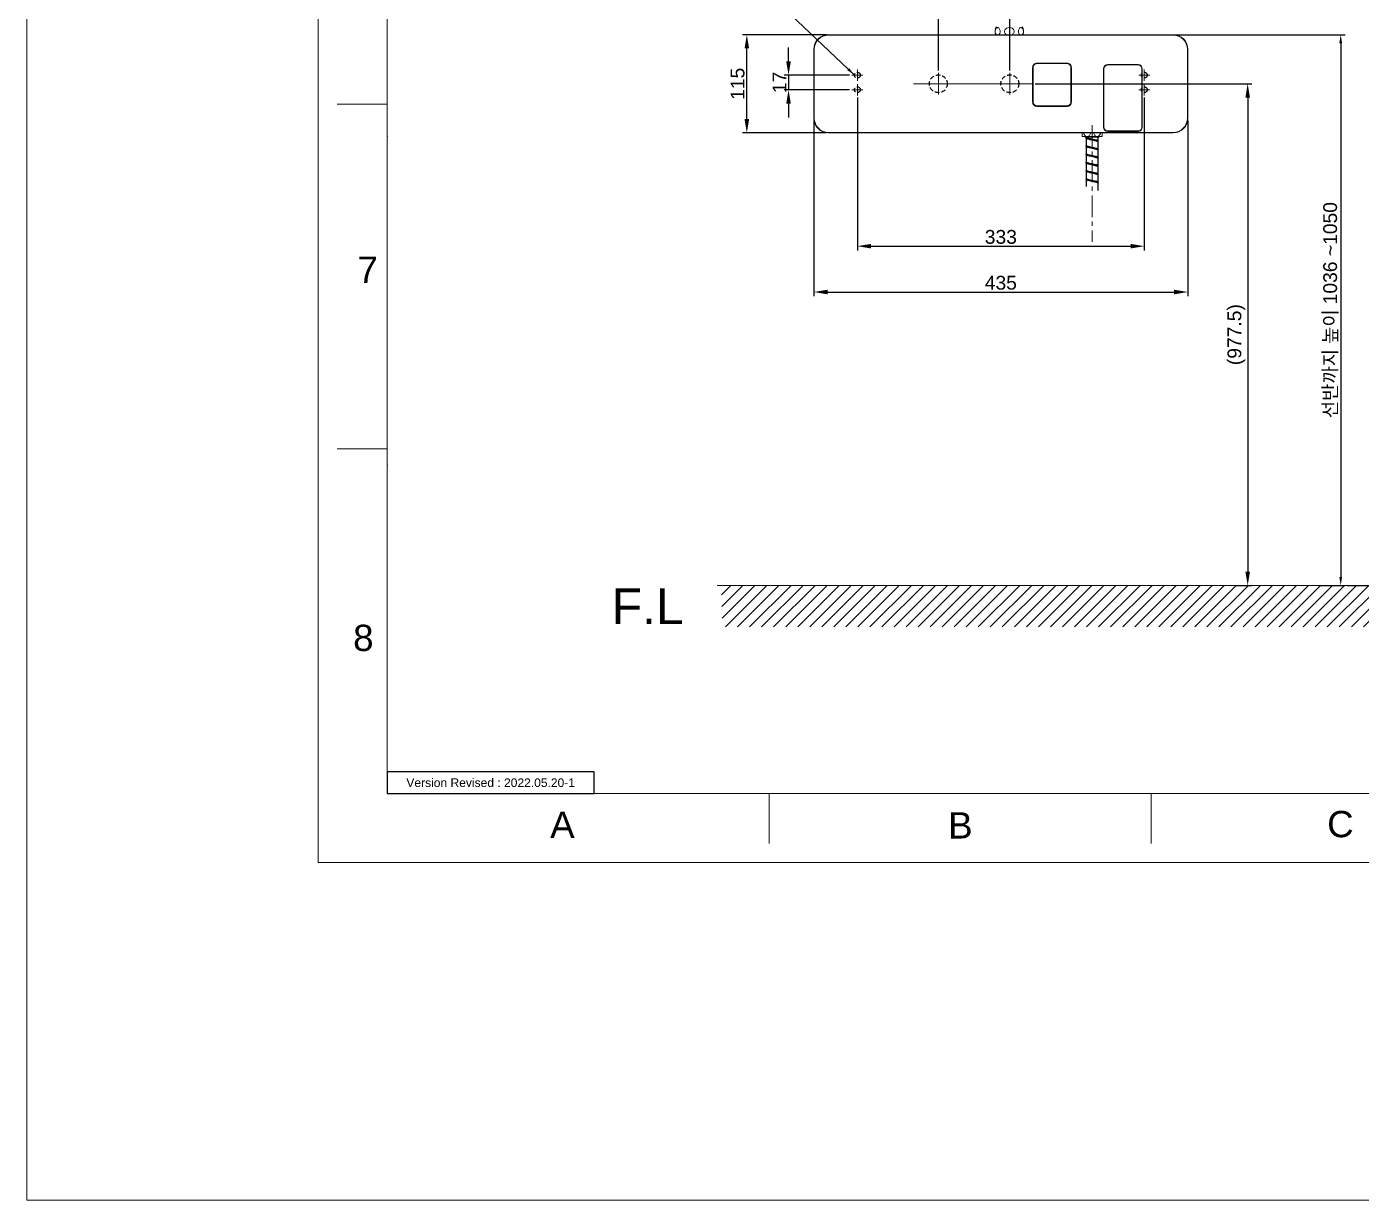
# Model space of a CAD drawing. Header units: millimetres. Extents: x 6794 to 7564, y -3773 to -2783.
# Drawn here: x 6793.8 to 7181, y -3772.5 to -3432 of the extents above; entities that cross this region are included whole.
import ezdxf

# ---------------------------------------------------------------- set-up
doc = ezdxf.new("R2010")
doc.units = ezdxf.units.MM
doc.header["$LTSCALE"] = 0.1
doc.linetypes.add('CENTERX2', pattern=[101.6, 63.5, -12.7, 12.7, -12.7])
doc.linetypes.add('HIDDENX2', pattern=[19.05, 12.7, -6.35])
doc.layers.get('0').update_dxf_attribs({"lineweight": 13})
doc.layers.add('CENTER', color=1, linetype='CENTERX2', lineweight=15)
doc.layers.add('DIM', color=3, linetype='Continuous', lineweight=9)
for name, color, linetype in [('FORM', 7, 'Continuous'), ('hatch', 2, 'Continuous'), ('HIDDEN', 8, 'HIDDENX2'), ('TEXT', 2, 'Continuous')]:
    doc.layers.add(name, color=color, linetype=linetype)
doc.styles.get("Standard").update_dxf_attribs({"font": 'arial.ttf'})
doc.dimstyles.new('ISO-25', dxfattribs={"dimtxt": 2.5, "dimasz": 2.5, "dimexe": 1.25, "dimexo": 0.625, "dimtad": 1, "dimlfac": 5, "dimtxsty": 'Standard', "dimcen": 2.5, "dimadec": 0, "dimazin": 0, "dimtfac": 1, "dimtmove": 0, "dimatfit": 3, "dimfxl": 0, "dimarcsym": 0})

# ---------------------------------------------------------------- blocks, each defined once
blk = doc.blocks.new('*D40')
at = {"color": 3, "lineweight": -2}
for p, q in [((7034.82, -3452.56), (7034.82, -3496.95)), ((7118.07, -3452.56), (7118.07, -3496.95)), ((7038.82, -3495.7), (7114.07, -3495.7))]:
    blk.add_line(p, q, dxfattribs=at)
at = {"color": 3}
for points in [[(7038.82, -3495.04), (7038.82, -3496.37), (7034.82, -3495.7)], [(7114.07, -3495.04), (7114.07, -3496.37), (7118.07, -3495.7)]]:
    blk.add_solid(points, dxfattribs=at)
at = {"layer": 'Defpoints', "color": 0}
for p in [(7034.82, -3451.94), (7118.07, -3451.94), (7118.07, -3495.7)]:
    blk.add_point(p, dxfattribs=at)
at = {"color": 3, "insert": (7076.44, -3493.03), "char_height": 4, "attachment_point": 5}
blk.add_mtext('333', dxfattribs=at)
blk = doc.blocks.new('*D41')
at = {"color": 3, "lineweight": -2}
for p, q in [((7014.85, -3442.07), (7014.85, -3438.07)), ((7032.57, -3446.07), (7013.6, -3446.07)), ((7014.85, -3446.07), (7014.85, -3450.32)), ((7032.57, -3450.32), (7013.6, -3450.32)), ((7014.85, -3454.32), (7014.85, -3458.32))]:
    blk.add_line(p, q, dxfattribs=at)
at = {"color": 3}
for points in [[(7014.18, -3442.07), (7015.52, -3442.07), (7014.85, -3446.07)], [(7014.18, -3454.32), (7015.52, -3454.32), (7014.85, -3450.32)]]:
    blk.add_solid(points, dxfattribs=at)
at = {"layer": 'Defpoints', "color": 0}
for p in [(7033.2, -3446.07), (7014.85, -3450.32), (7033.2, -3450.32)]:
    blk.add_point(p, dxfattribs=at)
at = {"color": 3, "insert": (7012.22, -3448.19), "char_height": 4, "attachment_point": 5, "rotation": 90}
blk.add_mtext('17', dxfattribs=at)
blk = doc.blocks.new('*D42')
at = {"layer": 'Defpoints', "color": 0}
for p in [(7126.44, -3434.34), (7168.16, -3594.16), (7175.05, -3594.16)]:
    blk.add_point(p, dxfattribs=at)
at = {"layer": 'DIM', "color": 0, "lineweight": -2}
for p, q in [((7127.07, -3434.34), (7176.3, -3434.34)), ((7175.05, -3436.84), (7175.05, -3591.66)), ((7168.79, -3594.16), (7176.3, -3594.16))]:
    blk.add_line(p, q, dxfattribs=at)
at = {"layer": 'DIM', "color": 0}
for points in [[(7174.63, -3436.84), (7175.46, -3436.84), (7175.05, -3434.34)], [(7174.63, -3591.66), (7175.46, -3591.66), (7175.05, -3594.16)]]:
    blk.add_solid(points, dxfattribs=at)
at = {"layer": 'DIM', "color": 0, "insert": (7172.19, -3514.25), "char_height": 2.5, "attachment_point": 5, "rotation": 90}
blk.add_mtext('{\\fGulim|b0|i0|c129|p50;\\H1.6x;선반까지 높이 \\fArial|b0|i0|c0|p34;1036 ~1050}', dxfattribs=at)
blk = doc.blocks.new('*D43')
at = {"color": 3, "lineweight": -2}
for p, q in [((7022.19, -3459.21), (7022.19, -3510.25)), ((7130.69, -3459.21), (7130.69, -3510.25)), ((7026.19, -3509), (7126.69, -3509))]:
    blk.add_line(p, q, dxfattribs=at)
at = {"color": 3}
for points in [[(7026.19, -3508.34), (7026.19, -3509.67), (7022.19, -3509)], [(7126.69, -3508.34), (7126.69, -3509.67), (7130.69, -3509)]]:
    blk.add_solid(points, dxfattribs=at)
at = {"layer": 'Defpoints', "color": 0}
for p in [(7022.19, -3458.59), (7130.69, -3458.59), (7130.69, -3509)]:
    blk.add_point(p, dxfattribs=at)
at = {"color": 3, "insert": (7076.44, -3506.33), "char_height": 4, "attachment_point": 5}
blk.add_mtext('435', dxfattribs=at)
blk = doc.blocks.new('*D44')
at = {"color": 3, "lineweight": -2}
for p, q in [((7025.82, -3434.34), (7001.5, -3434.34)), ((7002.75, -3458.84), (7002.75, -3438.34)), ((7025.82, -3462.84), (7001.5, -3462.84))]:
    blk.add_line(p, q, dxfattribs=at)
at = {"color": 3}
for points in [[(7002.09, -3438.34), (7003.42, -3438.34), (7002.75, -3434.34)], [(7002.09, -3458.84), (7003.42, -3458.84), (7002.75, -3462.84)]]:
    blk.add_solid(points, dxfattribs=at)
at = {"layer": 'Defpoints', "color": 0}
for p in [(7002.75, -3434.34), (7026.44, -3434.34), (7026.44, -3462.84)]:
    blk.add_point(p, dxfattribs=at)
at = {"color": 3, "insert": (7000.09, -3448.59), "char_height": 4, "attachment_point": 5, "rotation": 90}
blk.add_mtext('115', dxfattribs=at)
blk = doc.blocks.new('*D47')
at = {"layer": 'Defpoints', "color": 0}
for p in [(7079.06, -3426.21), (7058.32, -3445.37), (7079.06, -3445.37)]:
    blk.add_point(p, dxfattribs=at)
at = {"layer": 'DIM', "color": 0, "lineweight": -2}
for p, q in [((7058.32, -3444.74), (7058.32, -3424.96)), ((7060.82, -3426.21), (7076.56, -3426.21)), ((7079.06, -3444.74), (7079.06, -3424.96)), ((7079.06, -3426.21), (7128.84, -3426.21))]:
    blk.add_line(p, q, dxfattribs=at)
at = {"layer": 'DIM', "color": 0}
for points in [[(7060.82, -3425.8), (7060.82, -3426.63), (7058.32, -3426.21)], [(7076.56, -3425.8), (7076.56, -3426.63), (7079.06, -3426.21)]]:
    blk.add_solid(points, dxfattribs=at)
at = {"layer": 'DIM', "color": 0, "insert": (7114.46, -3420.36), "char_height": 2.5, "attachment_point": 5}
blk.add_mtext('{\\fGulim|b0|i0|c129|p50;\\H1.6x;\\C3;배관거리\\fArial|b0|i0|c0|p34;\\P85~250\\fGulim|b0|i0|c129|p50;mm}', dxfattribs=at)
blk = doc.blocks.new('*D48')
at = {"layer": 'Defpoints', "color": 0}
for p in [(7085.79, -3448.58), (7143.9, -3594.16), (7148.05, -3594.16)]:
    blk.add_point(p, dxfattribs=at)
at = {"layer": 'DIM', "color": 0, "lineweight": -2}
for p, q in [((7086.42, -3448.58), (7149.3, -3448.58)), ((7148.05, -3452.58), (7148.05, -3590.16)), ((7144.53, -3594.16), (7149.3, -3594.16))]:
    blk.add_line(p, q, dxfattribs=at)
at = {"layer": 'DIM', "color": 0}
for points in [[(7147.39, -3452.58), (7148.72, -3452.58), (7148.05, -3448.58)], [(7147.39, -3590.16), (7148.72, -3590.16), (7148.05, -3594.16)]]:
    blk.add_solid(points, dxfattribs=at)
at = {"layer": 'DIM', "color": 0, "insert": (7144.8, -3521.37), "char_height": 4, "attachment_point": 5, "rotation": 90}
blk.add_mtext('(977.5)', dxfattribs=at)
blk = doc.blocks.new('*D54')
at = {"color": 3, "lineweight": -2}
for p, q in [((7086.09, -3081.56), (7198.65, -3081.56)), ((7197.4, -3085.56), (7197.4, -3590.16)), ((7176.92, -3594.16), (7198.65, -3594.16))]:
    blk.add_line(p, q, dxfattribs=at)
at = {"color": 3}
for points in [[(7196.74, -3085.56), (7198.07, -3085.56), (7197.4, -3081.56)], [(7196.74, -3590.16), (7198.07, -3590.16), (7197.4, -3594.16)]]:
    blk.add_solid(points, dxfattribs=at)
at = {"layer": 'Defpoints', "color": 0}
for p in [(7085.47, -3081.56), (7176.3, -3594.16), (7197.4, -3594.16)]:
    blk.add_point(p, dxfattribs=at)
at = {"color": 3, "insert": (7194.16, -3337.86), "char_height": 4, "attachment_point": 5, "rotation": 90}
blk.add_mtext('(2280)', dxfattribs=at)

msp = doc.modelspace()

# ---------------------------------------------------------------- hatches: boundary and pattern name
at = {"layer": 'hatch'}
h = msp.add_hatch(dxfattribs=at)
h.set_pattern_fill('ANSI31', color=256, scale=0.777568)
h.set_pattern_definition([(45, (6565.6737, -3576.218), (-1.745691, 1.745691), [])])
h.paths.add_polyline_path([(7366.0057, -3594.1641), (6995.3611, -3594.1641), (6995.6764, -3606.1807), (7366.0057, -3606.1807)])

# ---------------------------------------------------------------- linework, layer by layer
at = {"color": 7, "linetype": 'Continuous'}
for p, q in [((6878.4389, -2834.5151), (6878.4389, -3674.5149)), ((7126.4413, -3434.3409), (7026.4413, -3434.3409)), ((7026.4413, -3434.3409), (7026.4413, -3434.455)), ((7026.4413, -3434.455), (7126.4413, -3434.455)), ((7126.4413, -3434.3409), (7126.4413, -3434.455)), ((7022.1913, -3458.5909), (7022.1913, -3438.5909)), ((7022.3163, -3458.58), (7022.3163, -3438.58)), ((7130.5663, -3438.58), (7130.5663, -3458.58)), ((7130.6913, -3438.5909), (7130.6913, -3458.5909)), ((7085.6638, -3453.896), (7085.6638, -3443.8646)), ((7085.7888, -3453.8347), (7085.7888, -3443.875)), ((7086.9138, -3442.5997), (7095.6638, -3442.5997)), ((7086.9138, -3442.7407), (7086.9138, -3442.5997)), ((7095.6638, -3442.7407), (7086.9138, -3442.7407)), ((7095.6638, -3442.5997), (7095.6638, -3442.7407)), ((7096.7888, -3453.8347), (7096.7888, -3443.875)), ((7096.9138, -3453.896), (7096.9138, -3443.8646)), ((7106.2413, -3461.1659), (7106.2413, -3444.2159)), ((7106.3663, -3461.1557), (7106.3663, -3444.2372)), ((7116.2413, -3442.9659), (7107.4913, -3442.9659)), ((7107.4913, -3443.1176), (7107.4913, -3442.9659)), ((7116.2413, -3443.1176), (7107.4913, -3443.1176)), ((7116.2413, -3442.9659), (7116.2413, -3443.1176)), ((7117.3663, -3461.1557), (7117.3663, -3444.2372)), ((7117.4913, -3444.2159), (7117.4913, -3461.1659)), ((6898.4389, -3454.5151), (6883.9028, -3454.5151)), ((7086.9097, -3455.1374), (7086.9138, -3455.1377)), ((7086.9138, -3454.9506), (7095.6638, -3454.9506)), ((7086.9138, -3455.1377), (7086.9138, -3454.9506)), ((7086.9138, -3455.0915), (7095.6638, -3455.0915)), ((7095.6638, -3455.1373), (7086.9138, -3455.1373)), ((7086.9138, -3455.1377), (7095.6638, -3455.1377)), ((7095.6638, -3454.9506), (7095.6638, -3455.1377)), ((7095.6638, -3455.1377), (7095.6678, -3455.1374)), ((7126.4413, -3462.705), (7026.4413, -3462.705)), ((7026.4413, -3462.8409), (7026.4413, -3462.705)), ((7026.4413, -3462.8409), (7126.4413, -3462.8409)), ((7100.0413, -3462.8409), (7100.0413, -3463.9252)), ((7100.0413, -3463.9252), (7105.7913, -3463.9252)), ((7105.7913, -3463.9252), (7105.7913, -3462.8409)), ((7107.4913, -3462.2798), (7116.2413, -3462.2798)), ((7107.4913, -3462.4159), (7107.4913, -3462.2798)), ((7107.4913, -3462.4159), (7116.2413, -3462.4159)), ((7116.2413, -3462.2798), (7116.2413, -3462.4159)), ((7126.4413, -3462.8409), (7126.4413, -3462.705)), ((6898.4389, -3554.5151), (6883.9028, -3554.5151)), ((7009.2435, -3654.5206), (7009.2437, -3669.0566)), ((7120.0435, -3654.5192), (7120.0437, -3669.0553)), ((6878.4389, -3674.5149), (7472.4389, -3674.5149))]:
    msp.add_line(p, q, dxfattribs=at)
at = {"linetype": 'Continuous'}
for p, q in [((6898.4389, -3654.5149), (6898.4389, -2854.5151)), ((7452.4387, -3654.5149), (6898.4389, -3654.5149))]:
    msp.add_line(p, q, dxfattribs=at)
at = {"linetype": 'Continuous', "lineweight": 25}
for p, q in [((7100.8538, -3463.9252), (7100.9788, -3464.0502)), ((7101.1663, -3464.3269), (7101.1663, -3466.4088)), ((7101.3148, -3464.1635), (7101.3445, -3464.3076)), ((7102.9163, -3464.0502), (7102.9163, -3463.9252)), ((7104.5121, -3465.3734), (7104.5408, -3465.2313)), ((7104.6663, -3465.211), (7104.6663, -3464.0502)), ((7104.8538, -3464.0502), (7104.9788, -3463.9252)), ((7101.1663, -3466.7227), (7101.1663, -3468.8047)), ((7101.1663, -3469.1185), (7101.1663, -3471.2005)), ((7101.3148, -3466.5593), (7101.3445, -3466.7034)), ((7101.3148, -3468.9552), (7101.3445, -3469.0993)), ((7104.6663, -3467.6069), (7104.6663, -3465.5248)), ((7104.6663, -3470.0027), (7104.6663, -3467.9207)), ((7101.1663, -3471.5144), (7101.1663, -3473.5963)), ((7101.3148, -3471.351), (7101.3445, -3471.4951)), ((7104.5121, -3470.1651), (7104.5408, -3470.0229)), ((7104.5121, -3472.5609), (7104.5408, -3472.4188)), ((7104.6663, -3472.3985), (7104.6663, -3470.3165)), ((7104.6663, -3474.7944), (7104.6663, -3472.7123)), ((7101.1663, -3473.9102), (7101.1663, -3475.9922)), ((7101.1663, -3476.306), (7101.1663, -3478.388)), ((7101.3148, -3473.7468), (7101.3445, -3473.8909)), ((7101.3148, -3476.1427), (7101.3445, -3476.2868)), ((7104.5121, -3474.9568), (7104.5408, -3474.8146)), ((7104.6663, -3477.1902), (7104.6663, -3475.1082)), ((7104.5121, -3477.3526), (7104.5408, -3477.2104)), ((7104.6663, -3479.586), (7104.6663, -3477.504))]:
    msp.add_line(p, q, dxfattribs=at)
msp.add_line((7366.0612, -3594.1641), (6994.1111, -3594.1641))
msp.add_lwpolyline([(6793.8376, -2783.4316), (7564.4811, -2783.4316), (7564.4811, -3772.5443), (6793.8376, -3772.5443)], close=True)
at = {"color": 7, "linetype": 'Continuous'}
for points in [[(7086.9138, -3442.5997), (7086.7044, -3442.6183), (7086.4647, -3442.6859), (7086.2378, -3442.802), (7086.0366, -3442.964), (7085.873, -3443.1656), (7085.7541, -3443.3958), (7085.6838, -3443.6423), (7085.6638, -3443.8646)], [(7096.9138, -3443.8646), (7096.8938, -3443.6423), (7096.8234, -3443.3958), (7096.7045, -3443.1656), (7096.541, -3442.964), (7096.3397, -3442.802), (7096.1129, -3442.6859), (7095.8731, -3442.6183), (7095.6638, -3442.5997)]]:
    msp.add_lwpolyline(points, dxfattribs=at)
for centre, radius, start, end in [((7077.317, -3433.3909), 2.5633, 147.559826, 201.802225), ((7080.4905, -3433.3909), 2.5633, 338.197775, 32.440174), ((7026.4413, -3438.5909), 4.25, 90, 180), ((7126.4413, -3438.5909), 4.25, 359.99985, 90), ((7107.4913, -3444.2159), 1.25, 90, 180), ((7116.2413, -3444.2159), 1.25, 0, 90), ((7086.8424, -3453.8501), 1.1787, 180.002368, 182.213903), ((7026.4413, -3458.5909), 4.25, 180, 270), ((7107.4913, -3461.1659), 1.25, 180, 270), ((7116.2413, -3461.1659), 1.25, 270, 0), ((7126.4413, -3458.5909), 4.25, 270, 0.000002), ((7102.4646, -3462.4008), 2.0428, 192.459141, 197.962764), ((7103.3673, -3462.4007), 2.0434, 342.028087, 347.551398)]:
    msp.add_arc(centre, radius, start, end, dxfattribs=at)
for points, knots in [([(7075.8143, -3432.3802), (7075.7452, -3432.333), (7075.5862, -3432.2673), (7075.3217, -3432.3081), (7075.085, -3432.4909), (7074.9027, -3432.8027), (7074.806, -3433.2185), (7074.8204, -3433.7678), (7074.9836, -3434.1795), (7075.1667, -3434.3451)], [0, 0, 0, 0, 0.09065404, 0.1774663, 0.2772622, 0.40402214, 0.56192729, 0.73248072, 1, 1, 1, 1]), ([(7075.8143, -3432.3802), (7075.9362, -3432.4632), (7076.1196, -3432.714), (7076.2408, -3433.1609), (7076.2429, -3433.7305), (7076.0808, -3434.1657), (7075.8902, -3434.3411)], [0, 0, 0, 0, 0.20577704, 0.41093588, 0.63875142, 1, 1, 1, 1]), ([(7078.9038, -3432.2867), (7078.6361, -3432.2867), (7078.2233, -3432.3741), (7077.7767, -3432.6835), (7077.5346, -3433.0183), (7077.4535, -3433.4272), (7077.5668, -3433.828), (7077.8292, -3434.1456), (7078.0615, -3434.2894), (7078.1842, -3434.3449)], [0, 0, 0, 0, 0.24935738, 0.37471578, 0.49980698, 0.62462225, 0.74946706, 0.87460919, 1, 1, 1, 1]), ([(7079.6235, -3434.3449), (7079.7461, -3434.2894), (7079.9784, -3434.1455), (7080.2408, -3433.8279), (7080.354, -3433.4271), (7080.2729, -3433.0182), (7080.0308, -3432.6834), (7079.5842, -3432.3741), (7079.1714, -3432.2867), (7078.9038, -3432.2867)], [0, 0, 0, 0, 0.12539094, 0.25053469, 0.37538092, 0.50019486, 0.62528366, 0.75064131, 1, 1, 1, 1]), ([(7081.7588, -3434.1417), (7081.6874, -3434.0211), (7081.5837, -3433.73), (7081.5549, -3433.2691), (7081.645, -3432.8323), (7081.8301, -3432.5), (7082.0763, -3432.3059), (7082.3547, -3432.2671), (7082.6206, -3432.3888), (7082.7483, -3432.5463), (7082.8038, -3432.64)], [0, 0, 0, 0, 0.14659089, 0.31682329, 0.47770462, 0.60669038, 0.70718258, 0.7942162, 0.8860881, 1, 1, 1, 1]), ([(7081.9219, -3434.3453), (7081.9069, -3434.3318), (7081.8447, -3434.2706), (7081.7929, -3434.1993), (7081.7588, -3434.1417)], [0, 0, 0, 0, 0.23191424, 1, 1, 1, 1]), ([(7082.8038, -3432.64), (7082.88, -3432.7688), (7082.9871, -3433.0811), (7083.005, -3433.5687), (7082.894, -3434.0174), (7082.7337, -3434.2608), (7082.6421, -3434.344)], [0, 0, 0, 0, 0.24722668, 0.53328447, 0.79566639, 1, 1, 1, 1]), ([(7026.4413, -3434.455), (7025.3877, -3434.4582), (7023.1931, -3435.3349), (7022.3199, -3437.5289), (7022.3163, -3438.58)], [0, 0, 0, 0, 0.50057804, 1, 1, 1, 1]), ([(7130.5663, -3438.58), (7130.5623, -3437.5289), (7129.6894, -3435.3349), (7127.4948, -3434.4586), (7126.4413, -3434.455)], [0, 0, 0, 0, 0.4994291, 1, 1, 1, 1]), ([(7022.1913, -3438.5909), (7022.1913, -3438.5825), (7022.2425, -3438.5854), (7022.2649, -3438.5813), (7022.2896, -3438.583)], [0, 0, 0, 0, 0.25421253, 1, 1, 1, 1]), ([(7130.5663, -3438.58), (7130.5946, -3438.58), (7130.613, -3438.5806), (7130.684, -3438.5834), (7130.6629, -3438.588), (7130.6577, -3438.5886)], [0, 0, 0, 0, 0.69304832, 0.87109938, 1, 1, 1, 1]), ([(7085.7888, -3443.875), (7085.7734, -3443.875), (7085.7447, -3443.8744), (7085.7031, -3443.8732), (7085.6821, -3443.869), (7085.6638, -3443.8678), (7085.6638, -3443.8646)], [0, 0, 0, 0, 0.36494614, 0.70151954, 0.92403961, 1, 1, 1, 1]), ([(7086.9138, -3442.7407), (7086.6253, -3442.7416), (7086.0252, -3442.9863), (7085.7898, -3443.5871), (7085.7888, -3443.875)], [0, 0, 0, 0, 0.50046289, 1, 1, 1, 1]), ([(7096.7888, -3443.875), (7096.7877, -3443.5871), (7096.5524, -3442.9864), (7095.9522, -3442.7415), (7095.6638, -3442.7407)], [0, 0, 0, 0, 0.49954097, 1, 1, 1, 1]), ([(7096.7888, -3443.875), (7096.8041, -3443.875), (7096.8328, -3443.8744), (7096.8744, -3443.8732), (7096.8954, -3443.869), (7096.9138, -3443.8678), (7096.9138, -3443.8646)], [0, 0, 0, 0, 0.36494646, 0.70152004, 0.92403997, 1, 1, 1, 1]), ([(7106.3663, -3444.2372), (7106.3369, -3444.2372), (7106.2957, -3444.2353), (7106.2576, -3444.2269), (7106.2416, -3444.2203), (7106.2413, -3444.2162)], [0, 0, 0, 0, 0.68335716, 0.90286689, 1, 1, 1, 1]), ([(7107.4913, -3443.1176), (7107.2035, -3443.1188), (7106.6058, -3443.3559), (7106.3677, -3443.9524), (7106.3663, -3444.2372)], [0, 0, 0, 0, 0.5026109, 1, 1, 1, 1]), ([(7117.3663, -3444.2372), (7117.3648, -3443.9524), (7117.1267, -3443.3559), (7116.5291, -3443.1187), (7116.2413, -3443.1176)], [0, 0, 0, 0, 0.4973933, 1, 1, 1, 1]), ([(7117.3663, -3444.2372), (7117.3958, -3444.2372), (7117.4373, -3444.2345), (7117.4756, -3444.2273), (7117.4913, -3444.2198), (7117.4913, -3444.2159)], [0, 0, 0, 0, 0.6862822, 0.90896779, 1, 1, 1, 1]), ([(7085.6638, -3448.867), (7085.6638, -3448.8638), (7085.6819, -3448.862), (7085.7032, -3448.8578), (7085.7446, -3448.8563), (7085.7734, -3448.8557), (7085.7888, -3448.8557)], [0, 0, 0, 0, 0.07698872, 0.29949017, 0.63562462, 1, 1, 1, 1]), ([(7096.7888, -3448.8557), (7096.8041, -3448.8557), (7096.8329, -3448.8563), (7096.8744, -3448.8578), (7096.8957, -3448.862), (7096.9138, -3448.8638), (7096.9138, -3448.867)], [0, 0, 0, 0, 0.36437507, 0.70050934, 0.92301093, 1, 1, 1, 1]), ([(7106.2413, -3448.4396), (7106.2441, -3448.4413), (7106.2575, -3448.4382), (7106.2978, -3448.4431), (7106.337, -3448.4406), (7106.3663, -3448.4406)], [0, 0, 0, 0, 0.07826353, 0.29735908, 1, 1, 1, 1]), ([(7117.3663, -3448.4406), (7117.3955, -3448.4406), (7117.4348, -3448.4431), (7117.475, -3448.4382), (7117.4885, -3448.4413), (7117.4913, -3448.4396)], [0, 0, 0, 0, 0.70264092, 0.92173647, 1, 1, 1, 1]), ([(7085.7888, -3453.8347), (7085.7734, -3453.8347), (7085.7445, -3453.8354), (7085.7035, -3453.8383), (7085.6809, -3453.8423), (7085.6638, -3453.8467), (7085.6638, -3453.8502)], [0, 0, 0, 0, 0.36147774, 0.69539959, 0.91785672, 1, 1, 1, 1]), ([(7085.6638, -3453.896), (7085.6638, -3454.2131), (7085.9326, -3454.8747), (7086.5953, -3455.1373), (7086.9138, -3455.1373)], [0, 0, 0, 0, 0.49889682, 1, 1, 1, 1]), ([(7086.9138, -3455.0915), (7086.602, -3455.0915), (7085.9549, -3454.8412), (7085.6766, -3454.2052), (7085.6646, -3453.8957)], [0, 0, 0, 0, 0.50156767, 1, 1, 1, 1]), ([(7086.9138, -3454.9506), (7086.6271, -3454.9505), (7086.0311, -3454.7149), (7085.7885, -3454.1198), (7085.7888, -3453.8347)], [0, 0, 0, 0, 0.50142129, 1, 1, 1, 1]), ([(7095.6638, -3454.9506), (7095.9504, -3454.9495), (7096.547, -3454.7153), (7096.7878, -3454.1198), (7096.7888, -3453.8347)], [0, 0, 0, 0, 0.50142325, 1, 1, 1, 1]), ([(7096.9138, -3453.8502), (7096.9138, -3454.167), (7096.6452, -3454.8286), (7095.9825, -3455.0915), (7095.6638, -3455.0915)], [0, 0, 0, 0, 0.49846359, 1, 1, 1, 1]), ([(7095.6638, -3455.1373), (7095.9823, -3455.1373), (7096.6449, -3454.8747), (7096.9138, -3454.2131), (7096.9138, -3453.896)], [0, 0, 0, 0, 0.50110318, 1, 1, 1, 1]), ([(7096.7888, -3453.8347), (7096.8042, -3453.8347), (7096.8331, -3453.8356), (7096.874, -3453.838), (7096.8963, -3453.8426), (7096.9138, -3453.8465), (7096.9138, -3453.8502)], [0, 0, 0, 0, 0.36384337, 0.69575384, 0.91386026, 1, 1, 1, 1]), ([(7022.1913, -3458.5909), (7022.1913, -3458.5825), (7022.2425, -3458.5854), (7022.2649, -3458.5813), (7022.2896, -3458.583)], [0, 0, 0, 0, 0.25421253, 1, 1, 1, 1]), ([(7022.3163, -3458.58), (7022.3204, -3459.6312), (7023.1929, -3461.8255), (7025.3877, -3462.701), (7026.4413, -3462.705)], [0, 0, 0, 0, 0.4994192, 1, 1, 1, 1]), ([(7106.3663, -3461.1557), (7106.3509, -3461.1557), (7106.3222, -3461.1563), (7106.2806, -3461.1574), (7106.2596, -3461.1617), (7106.2413, -3461.1627), (7106.2413, -3461.1659)], [0, 0, 0, 0, 0.36504319, 0.70169258, 0.92421721, 1, 1, 1, 1]), ([(7107.4913, -3462.2798), (7107.204, -3462.2796), (7106.6065, -3462.0398), (7106.3659, -3461.4422), (7106.3663, -3461.1557)], [0, 0, 0, 0, 0.50057768, 1, 1, 1, 1]), ([(7116.2413, -3462.2798), (7116.5285, -3462.2783), (7117.1268, -3462.0404), (7117.3649, -3461.4422), (7117.3663, -3461.1557)], [0, 0, 0, 0, 0.50058231, 1, 1, 1, 1]), ([(7117.3663, -3461.1557), (7117.3816, -3461.1557), (7117.4103, -3461.1563), (7117.4519, -3461.1574), (7117.4729, -3461.1617), (7117.4913, -3461.1627), (7117.4913, -3461.1659)], [0, 0, 0, 0, 0.36504857, 0.70169996, 0.9242216, 1, 1, 1, 1]), ([(7126.4413, -3462.705), (7127.4948, -3462.7012), (7129.69, -3461.8254), (7130.5613, -3459.6312), (7130.5663, -3458.58)], [0, 0, 0, 0, 0.50057338, 1, 1, 1, 1]), ([(7130.6913, -3458.5909), (7130.6913, -3458.5825), (7130.6401, -3458.5854), (7130.6176, -3458.5813), (7130.5929, -3458.583)], [0, 0, 0, 0, 0.25421245, 1, 1, 1, 1]), ([(7100.5214, -3463.0308), (7100.5316, -3463.0624), (7100.5754, -3463.1865), (7100.6323, -3463.3061), (7100.6827, -3463.3905)], [0, 0, 0, 0, 0.25255965, 1, 1, 1, 1]), ([(7100.6827, -3463.3905), (7100.7702, -3463.5372), (7100.939, -3463.7386), (7101.236, -3463.8967), (7101.3989, -3463.9252), (7101.4788, -3463.9252)], [0, 0, 0, 0, 0.51373913, 0.75979876, 1, 1, 1, 1]), ([(7101.4788, -3463.9252), (7101.6023, -3463.9252), (7101.8581, -3463.8535), (7102.157, -3463.5918), (7102.371, -3463.2425), (7102.4574, -3462.9781), (7102.4876, -3462.8415)], [0, 0, 0, 0, 0.23358796, 0.47863839, 0.73543681, 1, 1, 1, 1]), ([(7103.3449, -3462.8415), (7103.3751, -3462.9781), (7103.4616, -3463.2425), (7103.6755, -3463.5918), (7103.9744, -3463.8535), (7104.2302, -3463.9252), (7104.3538, -3463.9252)], [0, 0, 0, 0, 0.26456281, 0.52136135, 0.76641184, 1, 1, 1, 1]), ([(7105.1501, -3463.3902), (7105.0626, -3463.537), (7104.8937, -3463.7385), (7104.5966, -3463.8967), (7104.4337, -3463.9252), (7104.3538, -3463.9252)], [0, 0, 0, 0, 0.51374351, 0.7598034, 1, 1, 1, 1]), ([(7105.3111, -3463.0312), (7105.3008, -3463.0627), (7105.2571, -3463.1865), (7105.2003, -3463.3059), (7105.1501, -3463.3902)], [0, 0, 0, 0, 0.25254444, 1, 1, 1, 1])]:
    msp.add_open_spline(points, degree=3, knots=knots, dxfattribs=at)
at = {"linetype": 'Continuous', "lineweight": 25}
for points, knots in [([(7102.9163, -3464.0502), (7102.6725, -3464.0502), (7102.2976, -3464.0502), (7101.8465, -3464.0502), (7101.5361, -3464.0502), (7101.2861, -3464.0502), (7101.0445, -3464.0502), (7101.0046, -3464.0502), (7100.9788, -3464.0502)], [0, 0, 0, 0, 0.23945632, 0.368361116, 0.50000023, 0.631639821, 0.760542962, 1, 1, 1, 1]), ([(7101.1746, -3464.013), (7101.1719, -3464.0183), (7101.1518, -3464.0581), (7101.2431, -3464.1373), (7101.4674, -3464.2496), (7101.8499, -3464.3663), (7102.3283, -3464.4833), (7102.8629, -3464.6008), (7103.402, -3464.7177), (7103.8956, -3464.8344), (7104.2975, -3464.9512), (7104.5726, -3465.0684), (7104.685, -3465.1857), (7104.6655, -3465.2829), (7104.5522, -3465.341), (7104.5147, -3465.3603)], [0, 0, 0, 0, 0.01175025, 0.08882448, 0.17559038, 0.26234237, 0.34917762, 0.43612104, 0.52293856, 0.60968605, 0.69646223, 0.78336309, 0.87026413, 0.95703981, 1, 1, 1, 1]), ([(7104.6479, -3465.5248), (7104.6482, -3465.4991), (7104.6491, -3465.4345), (7104.4644, -3465.331), (7104.1353, -3465.2138), (7103.6697, -3465.0922), (7103.0632, -3464.9569), (7102.4276, -3464.8205), (7101.8839, -3464.6896), (7101.4955, -3464.5729), (7101.2373, -3464.4559), (7101.1454, -3464.3384), (7101.1757, -3464.2456), (7101.2869, -3464.1918), (7101.3176, -3464.1769)], [0, 0, 0, 0, 0.0573242, 0.1440915, 0.23096879, 0.31789237, 0.41404484, 0.532747, 0.61951366, 0.70626658, 0.79310323, 0.88004734, 0.96686621, 1, 1, 1, 1]), ([(7104.2756, -3465.2875), (7104.1901, -3465.2507), (7104.0137, -3465.1749), (7103.6384, -3465.0675), (7103.2355, -3464.9652), (7102.8336, -3464.8686), (7102.4061, -3464.7635), (7101.9912, -3464.6529), (7101.6432, -3464.5362), (7101.4053, -3464.4207), (7101.3661, -3464.3439), (7101.3469, -3464.3063)], [0, 0, 0, 0, 0.11235102, 0.23170039, 0.32680787, 0.42714496, 0.52769851, 0.64682835, 0.76593904, 0.88516704, 1, 1, 1, 1]), ([(7104.8537, -3464.0502), (7104.8278, -3464.0502), (7104.788, -3464.0502), (7104.5465, -3464.0502), (7104.2964, -3464.0502), (7103.986, -3464.0502), (7103.5349, -3464.0502), (7103.16, -3464.0502), (7102.9163, -3464.0502)], [0, 0, 0, 0, 0.239361998, 0.368281247, 0.499937288, 0.631592852, 0.760513757, 1, 1, 1, 1]), ([(7104.535, -3465.2314), (7104.5434, -3465.1957), (7104.5611, -3465.1211), (7104.4336, -3465.0331), (7104.3109, -3464.9752), (7104.1923, -3464.9252), (7104.0758, -3464.889), (7103.9762, -3464.858)], [0, 0, 0, 0, 0.28677626, 0.59954823, 0.7085261, 0.75073082, 1, 1, 1, 1]), ([(7101.1746, -3466.4088), (7101.1719, -3466.4141), (7101.1518, -3466.454), (7101.2431, -3466.5332), (7101.4674, -3466.6454), (7101.8499, -3466.7621), (7102.3283, -3466.8791), (7102.8629, -3466.9966), (7103.402, -3467.1135), (7103.8956, -3467.2302), (7104.2975, -3467.347), (7104.5726, -3467.4643), (7104.685, -3467.5816), (7104.6655, -3467.6787), (7104.5522, -3467.7369), (7104.5147, -3467.7561)], [0, 0, 0, 0, 0.01175038, 0.0888246, 0.17559036, 0.26234234, 0.34917771, 0.43612111, 0.52293862, 0.6096861, 0.69646227, 0.78336312, 0.87026402, 0.95703969, 1, 1, 1, 1]), ([(7101.1746, -3468.8047), (7101.1719, -3468.8099), (7101.1518, -3468.8498), (7101.2431, -3468.929), (7101.4674, -3469.0412), (7101.8499, -3469.158), (7102.3283, -3469.275), (7102.8629, -3469.3924), (7103.402, -3469.5094), (7103.8956, -3469.6261), (7104.2975, -3469.7428), (7104.5726, -3469.8601), (7104.685, -3469.9774), (7104.6655, -3470.0745), (7104.5522, -3470.1327), (7104.5147, -3470.152)], [0, 0, 0, 0, 0.01175032, 0.08882448, 0.17559037, 0.26234235, 0.34917767, 0.43612108, 0.52293859, 0.60968601, 0.69646219, 0.78336311, 0.87026407, 0.95703975, 1, 1, 1, 1]), ([(7104.6479, -3467.9207), (7104.6482, -3467.895), (7104.6491, -3467.8304), (7104.4644, -3467.7268), (7104.1353, -3467.6096), (7103.6697, -3467.4881), (7103.0632, -3467.3527), (7102.4276, -3467.2163), (7101.8839, -3467.0854), (7101.4955, -3466.9687), (7101.2373, -3466.8517), (7101.1454, -3466.7342), (7101.1757, -3466.6414), (7101.2869, -3466.5876), (7101.3176, -3466.5728)], [0, 0, 0, 0, 0.057324199, 0.144091499, 0.230968919, 0.317892373, 0.414044836, 0.532747122, 0.619513791, 0.706266583, 0.793103226, 0.880047336, 0.966866206, 1, 1, 1, 1]), ([(7104.6479, -3470.3165), (7104.6482, -3470.2908), (7104.6491, -3470.2262), (7104.4644, -3470.1227), (7104.1353, -3470.0055), (7103.6697, -3469.8839), (7103.0632, -3469.7485), (7102.4276, -3469.6122), (7101.8839, -3469.4813), (7101.4955, -3469.3645), (7101.2373, -3469.2476), (7101.1454, -3469.1301), (7101.1757, -3469.0372), (7101.2869, -3468.9834), (7101.3176, -3468.9686)], [0, 0, 0, 0, 0.0573242, 0.14409149, 0.23096884, 0.31789235, 0.41404481, 0.53274703, 0.61951369, 0.7062666, 0.79310324, 0.88004728, 0.96686614, 1, 1, 1, 1]), ([(7104.2756, -3467.6833), (7104.1901, -3467.6466), (7104.0137, -3467.5708), (7103.6384, -3467.4634), (7103.2355, -3467.361), (7102.8336, -3467.2644), (7102.4061, -3467.1593), (7101.9912, -3467.0488), (7101.6432, -3466.932), (7101.4053, -3466.8165), (7101.3661, -3466.7398), (7101.3469, -3466.7021)], [0, 0, 0, 0, 0.11235102, 0.2317006, 0.32680787, 0.42714496, 0.52769851, 0.64682835, 0.76593926, 0.88516725, 1, 1, 1, 1]), ([(7104.2756, -3470.0792), (7104.1901, -3470.0424), (7104.0137, -3469.9666), (7103.6384, -3469.8592), (7103.2355, -3469.7569), (7102.8336, -3469.6602), (7102.4061, -3469.5552), (7101.9912, -3469.4446), (7101.6432, -3469.3279), (7101.4053, -3469.2124), (7101.3661, -3469.1356), (7101.3469, -3469.0979)], [0, 0, 0, 0, 0.11235101, 0.23170047, 0.32680784, 0.42714492, 0.52769846, 0.64682828, 0.76593907, 0.88516705, 1, 1, 1, 1]), ([(7101.1746, -3471.2005), (7101.1719, -3471.2058), (7101.1518, -3471.2456), (7101.2431, -3471.3248), (7101.4674, -3471.4371), (7101.8499, -3471.5538), (7102.3283, -3471.6708), (7102.8629, -3471.7883), (7103.402, -3471.9052), (7103.8956, -3472.0219), (7104.2975, -3472.1387), (7104.5726, -3472.2559), (7104.685, -3472.3732), (7104.6655, -3472.4704), (7104.5522, -3472.5285), (7104.5147, -3472.5478)], [0, 0, 0, 0, 0.01175032, 0.08882454, 0.17559037, 0.26234235, 0.34917773, 0.43612108, 0.52293859, 0.60968607, 0.69646225, 0.78336311, 0.87026407, 0.95703975, 1, 1, 1, 1]), ([(7104.6479, -3472.7123), (7104.6482, -3472.6866), (7104.6491, -3472.622), (7104.4644, -3472.5185), (7104.1353, -3472.4013), (7103.6697, -3472.2797), (7103.0632, -3472.1444), (7102.4276, -3472.008), (7101.8839, -3471.8771), (7101.4955, -3471.7604), (7101.2373, -3471.6434), (7101.1454, -3471.5259), (7101.1757, -3471.4331), (7101.2869, -3471.3793), (7101.3176, -3471.3644)], [0, 0, 0, 0, 0.0573242, 0.1440915, 0.23096886, 0.31789237, 0.41404484, 0.53274706, 0.61951373, 0.70626658, 0.79310323, 0.88004734, 0.96686621, 1, 1, 1, 1]), ([(7104.2756, -3472.475), (7104.1901, -3472.4382), (7104.0137, -3472.3624), (7103.6384, -3472.255), (7103.2355, -3472.1527), (7102.8336, -3472.0561), (7102.4061, -3471.951), (7101.9912, -3471.8405), (7101.6432, -3471.7237), (7101.4053, -3471.6082), (7101.3661, -3471.5314), (7101.3469, -3471.4938)], [0, 0, 0, 0, 0.11235112, 0.23170058, 0.32680794, 0.42714502, 0.52769856, 0.64682839, 0.76593917, 0.88516716, 1, 1, 1, 1]), ([(7104.535, -3470.0231), (7104.5434, -3469.9874), (7104.5611, -3469.9128), (7104.4336, -3469.8247), (7104.3109, -3469.7668), (7104.1923, -3469.7168), (7104.0758, -3469.6806), (7103.9762, -3469.6497)], [0, 0, 0, 0, 0.28677607, 0.59954812, 0.70852602, 0.75073076, 1, 1, 1, 1]), ([(7104.535, -3472.4189), (7104.5434, -3472.3832), (7104.5611, -3472.3086), (7104.4336, -3472.2206), (7104.3109, -3472.1627), (7104.1923, -3472.1127), (7104.0758, -3472.0765), (7103.9762, -3472.0455)], [0, 0, 0, 0, 0.28677607, 0.59954812, 0.70852602, 0.7507305, 1, 1, 1, 1]), ([(7101.1746, -3473.5963), (7101.1719, -3473.6016), (7101.1518, -3473.6415), (7101.2431, -3473.7207), (7101.4674, -3473.8329), (7101.8499, -3473.9497), (7102.3283, -3474.0666), (7102.8629, -3474.1841), (7103.402, -3474.301), (7103.8956, -3474.4177), (7104.2975, -3474.5345), (7104.5726, -3474.6518), (7104.685, -3474.7691), (7104.6655, -3474.8662), (7104.5522, -3474.9244), (7104.5147, -3474.9436)], [0, 0, 0, 0, 0.01175038, 0.08882454, 0.17559037, 0.26234235, 0.34917773, 0.43612108, 0.52293859, 0.60968607, 0.69646225, 0.78336317, 0.87026407, 0.95703975, 1, 1, 1, 1]), ([(7101.1746, -3475.9922), (7101.1719, -3475.9974), (7101.1518, -3476.0373), (7101.2431, -3476.1165), (7101.4674, -3476.2287), (7101.8499, -3476.3455), (7102.3283, -3476.4625), (7102.8629, -3476.5799), (7103.402, -3476.6969), (7103.8956, -3476.8136), (7104.2975, -3476.9303), (7104.5726, -3477.0476), (7104.685, -3477.1649), (7104.6655, -3477.262), (7104.5522, -3477.3202), (7104.5147, -3477.3395)], [0, 0, 0, 0, 0.011750317, 0.088824483, 0.175590377, 0.262342306, 0.349177688, 0.436121106, 0.522938627, 0.609686046, 0.696462231, 0.783363155, 0.870264128, 0.957039743, 1, 1, 1, 1]), ([(7104.6479, -3475.1082), (7104.6482, -3475.0825), (7104.6491, -3475.0179), (7104.4644, -3474.9143), (7104.1353, -3474.7971), (7103.6697, -3474.6756), (7103.0632, -3474.5402), (7102.4276, -3474.4038), (7101.8839, -3474.2729), (7101.4955, -3474.1562), (7101.2373, -3474.0392), (7101.1454, -3473.9217), (7101.1757, -3473.8289), (7101.2869, -3473.7751), (7101.3176, -3473.7603)], [0, 0, 0, 0, 0.0573242, 0.14409144, 0.23096886, 0.31789237, 0.41404477, 0.53274706, 0.61951373, 0.70626658, 0.79310323, 0.88004734, 0.96686621, 1, 1, 1, 1]), ([(7104.6479, -3477.504), (7104.6482, -3477.4783), (7104.6491, -3477.4137), (7104.4644, -3477.3102), (7104.1353, -3477.193), (7103.6697, -3477.0714), (7103.0632, -3476.936), (7102.4276, -3476.7997), (7101.8839, -3476.6688), (7101.4955, -3476.552), (7101.2373, -3476.4351), (7101.1454, -3476.3176), (7101.1757, -3476.2247), (7101.2869, -3476.1709), (7101.3176, -3476.1561)], [0, 0, 0, 0, 0.05732414, 0.14409144, 0.23096879, 0.31789237, 0.41404477, 0.53274706, 0.61951367, 0.70626658, 0.79310323, 0.88004727, 0.96686614, 1, 1, 1, 1]), ([(7104.2756, -3474.8708), (7104.1901, -3474.8341), (7104.0137, -3474.7583), (7103.6384, -3474.6509), (7103.2355, -3474.5485), (7102.8336, -3474.4519), (7102.4061, -3474.3468), (7101.9912, -3474.2363), (7101.6432, -3474.1195), (7101.4053, -3474.004), (7101.3661, -3473.9273), (7101.3469, -3473.8896)], [0, 0, 0, 0, 0.11235101, 0.23170058, 0.32680784, 0.42714503, 0.52769856, 0.64682828, 0.76593917, 0.88516716, 1, 1, 1, 1]), ([(7104.2756, -3477.2667), (7104.1901, -3477.2299), (7104.0137, -3477.1541), (7103.6384, -3477.0467), (7103.2355, -3476.9444), (7102.8336, -3476.8477), (7102.4061, -3476.7427), (7101.9912, -3476.6321), (7101.6432, -3476.5154), (7101.4053, -3476.3999), (7101.3661, -3476.3231), (7101.3469, -3476.2854)], [0, 0, 0, 0, 0.11235101, 0.23170047, 0.32680784, 0.42714502, 0.52769846, 0.64682828, 0.76593917, 0.88516716, 1, 1, 1, 1]), ([(7104.535, -3474.8147), (7104.5434, -3474.7791), (7104.5611, -3474.7045), (7104.4336, -3474.6164), (7104.3109, -3474.5585), (7104.1923, -3474.5085), (7104.0758, -3474.4723), (7103.9762, -3474.4413)], [0, 0, 0, 0, 0.28677607, 0.59954812, 0.70852576, 0.7507305, 1, 1, 1, 1]), ([(7104.535, -3477.2106), (7104.5434, -3477.1749), (7104.5611, -3477.1003), (7104.4336, -3477.0122), (7104.3109, -3476.9543), (7104.1923, -3476.9043), (7104.0758, -3476.8681), (7103.9762, -3476.8372)], [0, 0, 0, 0, 0.286776259, 0.599547968, 0.70852584, 0.750730564, 1, 1, 1, 1])]:
    msp.add_open_spline(points, degree=3, knots=knots, dxfattribs=at)
for p in [(6898.4389, -3463.919), (6898.4389, -3463.919), (6898.4389, -3559.2169), (6898.4389, -3559.2169)]:
    msp.add_point(p)
at = {"layer": 'CENTER'}
for p, q in [((7034.8162, -3444.446), (7034.8162, -3447.6859)), ((7118.0662, -3444.446), (7118.0662, -3447.6859)), ((7033.1963, -3446.0659), (7036.4362, -3446.0659)), ((7034.8162, -3448.696), (7034.8162, -3451.9359)), ((7116.4463, -3446.0659), (7119.6862, -3446.0659)), ((7118.0662, -3448.696), (7118.0662, -3451.9359)), ((7033.1963, -3450.3159), (7036.4362, -3450.3159)), ((7116.4463, -3450.3159), (7119.6862, -3450.3159)), ((7102.9172, -3460.6314), (7102.9172, -3494.4029))]:
    msp.add_line(p, q, dxfattribs=at)
at = {"layer": 'CENTER', "color": 1}
for p, q in [((7058.3249, -3445.3661), (7058.3249, -3451.794)), ((7079.0601, -3445.3661), (7079.0601, -3451.794))]:
    msp.add_line(p, q, dxfattribs=at)
at = {"layer": 'DIM', "color": 1}
msp.add_line((7051.0884, -3448.58), (7085.7909, -3448.58), dxfattribs=at)
at = {"layer": 'FORM'}
msp.add_lwpolyline([(6898.4389, -3654.5149), (6958.4389, -3654.5149), (6958.4389, -3648.2649), (6898.4389, -3648.2649)], close=True, dxfattribs=at)
at = {"layer": 'HIDDEN'}
for centre in [(7034.8162, -3446.0659), (7118.0662, -3446.0659), (7034.8162, -3450.3159), (7118.0662, -3450.3159)]:
    msp.add_circle(centre, 0.8424, dxfattribs=at)
at = {"layer": 'HIDDEN', "color": 1}
for centre in [(7058.3249, -3448.58), (7079.0601, -3448.58)]:
    msp.add_circle(centre, 2.5919, dxfattribs=at)

# ---------------------------------------------------------------- texts
at = {"char_height": 7.6238, "attachment_point": 5}
for s, width, insert in [('7', 50, (6892.7852, -3502.5326)), ('8', 50, (6891.5053, -3609.3923)), ('A', 10, (6949.2581, -3663.5914)), ('B', 10, (7064.7074, -3663.7598)), ('C', 10, (7174.9605, -3663.433))]:
    msp.add_mtext_dynamic_manual_height_columns(s, width=width, gutter_width=12.5, heights=[0], dxfattribs=dict(at, insert=insert))
at = {"layer": 'TEXT'}
for s, width, insert, char_height, attachment_point in [('F.L', 14.295809, (6963.5248, -3594.996), 10.36758, 1), ('Version Revised : 2022.05.20-1', 60, (6928.4389, -3651.3899), 2.5, 5)]:
    msp.add_mtext_dynamic_manual_height_columns(s, width=width, gutter_width=12.5, heights=[0], dxfattribs=dict(at, insert=insert, char_height=char_height, attachment_point=attachment_point))

# ---------------------------------------------------------------- dimensions: what is measured, and where the dimension line sits
for base, p1, p2, text, picture, middle in [((7197.4021, -3594.1641), (7085.4662, -3081.5571), (7176.2953, -3594.1641), '(2280)', '*D54', (7194.155, -3337.8606)), ((7002.7546, -3434.3409), (7026.4413, -3462.8409), (7026.4413, -3434.3409), '115', '*D44', (7000.0873, -3448.5909))]:
    dim = msp.add_linear_dim(base=base, p1=p1, p2=p2, angle=90, text=text, dimstyle='ISO-25', override={"dimtxt": 4, "dimasz": 4, "dimdec": 0, "dimlfac": 4, "dimclrd": 3, "dimclre": 3, "dimclrt": 3, "dimadec": 1, "dimtdec": 0, "dimfxl": 1.25, "dimtfill": 1})
    dim.commit()
    dim.dimension.update_dxf_attribs({"geometry": picture, "text_midpoint": middle})
dim = msp.add_linear_dim(base=(7014.8514, -3450.3159), p1=(7033.1963, -3446.0659), p2=(7033.1963, -3450.3159), angle=90, dimstyle='ISO-25', override={"dimtxt": 4, "dimasz": 4, "dimdec": 0, "dimlfac": 4, "dimclrd": 3, "dimclre": 3, "dimclrt": 3, "dimadec": 1, "dimtdec": 0, "dimfxl": 1.25, "dimtfill": 1})
dim.commit()
dim.dimension.update_dxf_attribs({"geometry": '*D41', "text_midpoint": (7014.8514, -3448.1909), "dimtype": 160})
dim = msp.add_linear_dim(base=(7118.0662, -3495.7025), p1=(7034.8162, -3451.9359), p2=(7118.0662, -3451.9359), dimstyle='ISO-25', override={"dimtxt": 4, "dimasz": 4, "dimdec": 0, "dimlfac": 4, "dimclrd": 3, "dimclre": 3, "dimclrt": 3, "dimadec": 1, "dimtdec": 0, "dimfxl": 1.25, "dimtfill": 1})
dim.commit()
dim.dimension.update_dxf_attribs({"geometry": '*D40', "text_midpoint": (7076.4412, -3493.0338)})
dim = msp.add_linear_dim(base=(7130.6913, -3509.0021), p1=(7022.1921, -3458.5877), p2=(7130.6913, -3458.5877), text='435', dimstyle='ISO-25', override={"dimtxt": 4, "dimasz": 4, "dimdec": 0, "dimlfac": 4, "dimclrd": 3, "dimclre": 3, "dimclrt": 3, "dimadec": 1, "dimtdec": 0, "dimfxl": 1.25, "dimtfill": 1})
dim.commit()
dim.dimension.update_dxf_attribs({"geometry": '*D43', "text_midpoint": (7076.4417, -3506.3335)})
at = {"layer": 'DIM', "color": 3}
dim = msp.add_linear_dim(base=(7079.0601, -3426.2145), p1=(7058.3249, -3445.3661), p2=(7079.0601, -3445.3661), text='{\\fGulim|b0|i0|c129|p50;\\H1.6x;\\C3;배관거리\\fArial|b0|i0|c0|p34;\\P85~250\\fGulim|b0|i0|c129|p50;mm}', dimstyle='ISO-25', dxfattribs=at)
dim.commit()
dim.dimension.update_dxf_attribs({"geometry": '*D47', "text_midpoint": (7114.4598, -3426.2145), "dimtype": 160})
at = {"layer": 'DIM'}
dim = msp.add_linear_dim(base=(7175.0453, -3594.1641), p1=(7126.4413, -3434.3409), p2=(7168.1613, -3594.1641), angle=90, text='{\\fGulim|b0|i0|c129|p50;\\H1.6x;선반까지 높이 \\fArial|b0|i0|c0|p34;1036 ~1050}', dimstyle='ISO-25', dxfattribs=at)
dim.commit()
dim.dimension.update_dxf_attribs({"geometry": '*D42', "text_midpoint": (7175.0453, -3514.2525), "dimtype": 160})
dim = msp.add_linear_dim(base=(7148.0517, -3594.1641), p1=(7085.7909, -3448.58), p2=(7143.9015, -3594.1641), angle=90, text='(977.5)', dimstyle='ISO-25', override={"dimtxt": 4, "dimasz": 4, "dimlfac": 4, "dimadec": 1, "dimfxl": 1.25}, dxfattribs=at)
dim.commit()
dim.dimension.update_dxf_attribs({"geometry": '*D48', "text_midpoint": (7148.0517, -3521.3721), "dimtype": 160})

# ---------------------------------------------------------------- leaders
at = {"layer": 'DIM', "annotation_type": 0, "has_hookline": 1, "hookline_direction": 1, "text_width": 46.4354}
msp.add_leader([(7033.9784, -3446.0509), (7015.4824, -3428.6008), (7012.9824, -3428.6008)], dimstyle='ISO-25', dxfattribs=at)

doc.saveas('drawing.dxf')
